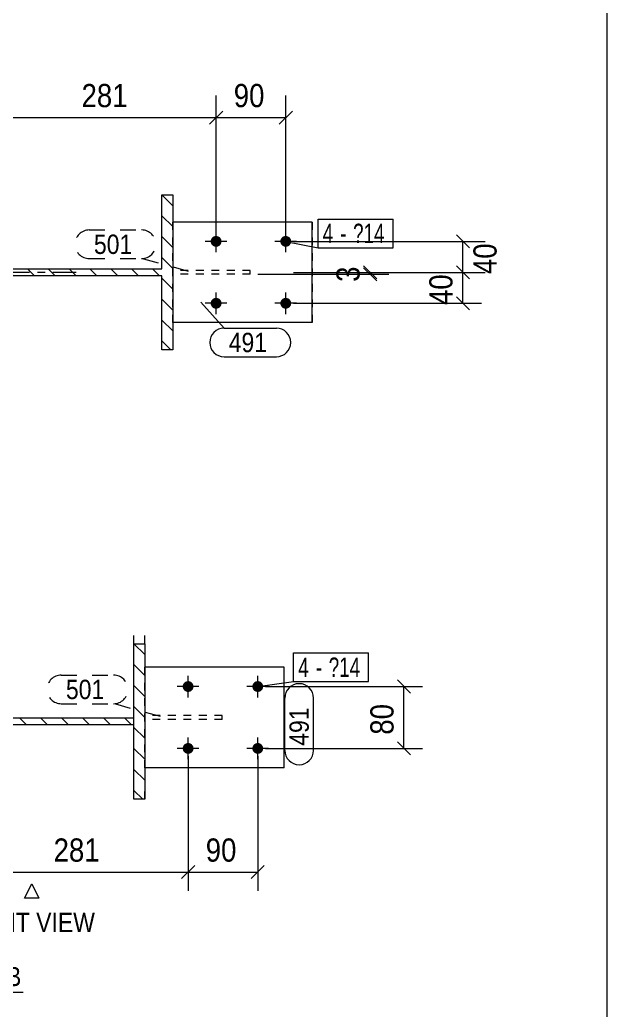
# Model space of a CAD drawing. Header units: millimetres. Extents: x 2 to 579, y 1 to 825.
# Drawn here: x 503.1 to 579, y 347.1 to 475.1 of the extents above; entities that cross this region are included whole.
import ezdxf

# ---------------------------------------------------------------- set-up
doc = ezdxf.new("R2010")
doc.units = ezdxf.units.MM
for name, pattern in [('XKITLINE00', [0]), ('XKITLINE01', [4, 1, -1, 1, -1]), ('XKITLINE02', [4, 2, -2]), ('XKITLINE03', [6, 3, -1, 1, -1])]:
    doc.linetypes.add(name, pattern=pattern)
for name, color, linetype, lineweight in [('Bolt', 3, 'Continuous', 0), ('BoltMark', 7, 'Continuous', 0), ('Dimensions', 7, 'Continuous', 0), ('DrawingSheet', 5, 'Continuous', 0), ('OtherObjectType', 7, 'Continuous', 0), ('Part', 2, 'Continuous', 0), ('PartMark', 7, 'Continuous', 0)]:
    doc.layers.add(name, color=color, linetype=linetype, lineweight=lineweight)
doc.styles.add('ARIAL', font='ARIAL.TTF')
doc.styles.add('ARIAL_NARROW', font='ARIALN.TTF')

# ---------------------------------------------------------------- blocks, each defined once
blk = doc.blocks.new('*A1')
at = {"layer": 'Part', "color": 7, "linetype": 'XKITLINE00', "lineweight": 0}
for p, q in [((479.26, 451.56), (478.36, 452.46)), ((522.86, 451.06), (521.46, 452.46)), ((479.26, 448.87), (477.86, 450.27)), ((522.86, 448.37), (521.46, 449.77)), ((479.26, 446.17), (477.86, 447.57)), ((522.86, 445.68), (521.46, 447.08)), ((479.26, 443.48), (477.86, 444.88)), ((522.86, 442.98), (521.46, 444.38)), ((480.72, 442.01), (479.82, 442.91)), ((483.42, 442.01), (482.52, 442.91)), ((486.11, 442.01), (485.21, 442.91)), ((488.81, 442.01), (487.91, 442.91)), ((491.5, 442.01), (490.6, 442.91)), ((494.19, 442.01), (493.29, 442.91)), ((496.89, 442.01), (495.99, 442.91)), ((499.58, 442.01), (498.68, 442.91)), ((502.28, 442.01), (501.38, 442.91)), ((504.97, 442.01), (504.07, 442.91)), ((507.66, 442.01), (506.76, 442.91)), ((510.36, 442.01), (509.46, 442.91)), ((513.05, 442.01), (512.15, 442.91)), ((515.75, 442.01), (514.85, 442.91)), ((518.44, 442.01), (517.54, 442.91)), ((521.13, 442.01), (520.23, 442.91)), ((479.26, 440.78), (477.86, 442.18)), ((522.86, 440.29), (521.46, 441.69)), ((479.26, 438.09), (477.86, 439.49)), ((522.86, 437.59), (521.46, 438.99)), ((479.26, 435.4), (477.86, 436.8)), ((522.86, 434.9), (521.46, 436.3)), ((479.26, 432.7), (477.86, 434.1)), ((522.6, 432.46), (521.46, 433.61))]:
    blk.add_line(p, q, dxfattribs=at)
blk = doc.blocks.new('*A5')
at = {"layer": 'Part', "color": 7, "linetype": 'XKITLINE00', "lineweight": 0}
for p, q in [((475.64, 393.33), (474.5, 394.47)), ((519.24, 393.07), (517.84, 394.47)), ((517.84, 394.47), (517.84, 394.47)), ((475.64, 390.62), (474.24, 392.02)), ((519.24, 390.37), (517.84, 391.77)), ((475.64, 387.91), (474.24, 389.31)), ((519.24, 387.66), (517.84, 389.06)), ((475.64, 385.2), (474.24, 386.6)), ((519.24, 384.95), (517.84, 386.35)), ((476.88, 383.97), (475.98, 384.87)), ((479.59, 383.97), (478.69, 384.87)), ((482.3, 383.97), (481.39, 384.87)), ((485.01, 383.97), (484.1, 384.87)), ((487.72, 383.97), (486.81, 384.87)), ((490.43, 383.97), (489.52, 384.87)), ((493.14, 383.97), (492.23, 384.87)), ((495.84, 383.97), (494.94, 384.87)), ((498.55, 383.97), (497.65, 384.87)), ((501.26, 383.97), (500.36, 384.87)), ((503.97, 383.97), (503.07, 384.87)), ((506.68, 383.97), (505.78, 384.87)), ((509.39, 383.97), (508.48, 384.87)), ((512.1, 383.97), (511.19, 384.87)), ((514.81, 383.97), (513.9, 384.87)), ((517.52, 383.97), (516.61, 384.87)), ((475.64, 382.49), (474.24, 383.89)), ((519.24, 382.24), (517.84, 383.64)), ((475.64, 379.79), (474.24, 381.19)), ((519.24, 379.53), (517.84, 380.93)), ((475.64, 377.08), (474.24, 378.48)), ((519.24, 376.82), (517.84, 378.22)), ((475.64, 374.37), (474.24, 375.77)), ((518.99, 374.36), (517.84, 375.51))]:
    blk.add_line(p, q, dxfattribs=at)
blk = doc.blocks.new('*A85')
at = {"layer": 'Bolt'}
for points in [[(528.43, 445.77), (528.39, 445.77), (528.36, 445.77), (528.32, 445.78), (528.29, 445.79), (528.26, 445.79), (528.22, 445.81), (528.19, 445.82), (528.16, 445.83), (528.13, 445.85), (528.1, 445.86), (528.07, 445.88), (528.04, 445.9), (528.02, 445.92), (527.99, 445.95), (527.97, 445.97), (527.94, 445.99), (527.92, 446.02), (527.9, 446.05), (527.88, 446.08), (527.86, 446.1), (527.84, 446.13), (527.83, 446.17), (527.81, 446.2), (527.8, 446.23), (527.79, 446.26), (527.78, 446.29), (527.77, 446.33), (527.77, 446.36), (527.76, 446.4), (527.76, 446.43), (527.76, 446.46), (527.76, 446.5), (527.76, 446.53), (527.77, 446.57), (527.77, 446.6), (527.78, 446.63), (527.79, 446.67), (527.8, 446.7), (527.81, 446.73), (527.83, 446.76), (527.84, 446.79), (527.86, 446.82), (527.88, 446.85), (527.9, 446.88), (527.92, 446.91), (527.94, 446.93), (527.97, 446.96), (527.99, 446.98), (528.02, 447.01), (528.04, 447.03), (528.07, 447.05), (528.1, 447.07), (528.13, 447.08), (528.16, 447.1), (528.19, 447.11), (528.22, 447.12), (528.26, 447.13), (528.29, 447.14), (528.32, 447.15), (528.36, 447.16), (528.39, 447.16), (528.43, 447.16), (528.46, 447.16), (528.49, 447.16), (528.53, 447.16), (528.56, 447.16), (528.6, 447.15), (528.63, 447.14), (528.66, 447.13), (528.7, 447.12), (528.73, 447.11), (528.76, 447.1), (528.79, 447.08), (528.82, 447.07), (528.85, 447.05), (528.88, 447.03), (528.9, 447.01), (528.93, 446.98), (528.96, 446.96), (528.98, 446.93), (529, 446.91), (529.02, 446.88), (529.04, 446.85), (529.06, 446.82), (529.08, 446.79), (529.09, 446.76), (529.11, 446.73), (529.12, 446.7), (529.13, 446.67), (529.14, 446.63), (529.15, 446.6), (529.15, 446.57), (529.16, 446.53), (529.16, 446.5), (529.16, 446.46), (529.16, 446.43), (529.16, 446.4), (529.15, 446.36), (529.15, 446.33), (529.14, 446.29), (529.13, 446.26), (529.12, 446.23), (529.11, 446.2), (529.09, 446.17), (529.08, 446.13), (529.06, 446.1), (529.04, 446.08), (529.02, 446.05), (529, 446.02), (528.98, 445.99), (528.96, 445.97), (528.93, 445.95), (528.9, 445.92), (528.88, 445.9), (528.85, 445.88), (528.82, 445.86), (528.79, 445.85), (528.76, 445.83), (528.73, 445.82), (528.7, 445.81), (528.66, 445.79), (528.63, 445.79), (528.6, 445.78), (528.56, 445.77), (528.53, 445.77), (528.49, 445.77), (528.46, 445.76)], [(537.43, 445.77), (537.39, 445.77), (537.36, 445.77), (537.32, 445.78), (537.29, 445.79), (537.26, 445.79), (537.22, 445.81), (537.19, 445.82), (537.16, 445.83), (537.13, 445.85), (537.1, 445.86), (537.07, 445.88), (537.04, 445.9), (537.02, 445.92), (536.99, 445.95), (536.97, 445.97), (536.94, 445.99), (536.92, 446.02), (536.9, 446.05), (536.88, 446.08), (536.86, 446.1), (536.84, 446.13), (536.83, 446.17), (536.81, 446.2), (536.8, 446.23), (536.79, 446.26), (536.78, 446.29), (536.77, 446.33), (536.77, 446.36), (536.76, 446.4), (536.76, 446.43), (536.76, 446.46), (536.76, 446.5), (536.76, 446.53), (536.77, 446.57), (536.77, 446.6), (536.78, 446.63), (536.79, 446.67), (536.8, 446.7), (536.81, 446.73), (536.83, 446.76), (536.84, 446.79), (536.86, 446.82), (536.88, 446.85), (536.9, 446.88), (536.92, 446.91), (536.94, 446.93), (536.97, 446.96), (536.99, 446.98), (537.02, 447.01), (537.04, 447.03), (537.07, 447.05), (537.1, 447.07), (537.13, 447.08), (537.16, 447.1), (537.19, 447.11), (537.22, 447.12), (537.26, 447.13), (537.29, 447.14), (537.32, 447.15), (537.36, 447.16), (537.39, 447.16), (537.43, 447.16), (537.46, 447.16), (537.49, 447.16), (537.53, 447.16), (537.56, 447.16), (537.6, 447.15), (537.63, 447.14), (537.66, 447.13), (537.7, 447.12), (537.73, 447.11), (537.76, 447.1), (537.79, 447.08), (537.82, 447.07), (537.85, 447.05), (537.88, 447.03), (537.9, 447.01), (537.93, 446.98), (537.96, 446.96), (537.98, 446.93), (538, 446.91), (538.02, 446.88), (538.04, 446.85), (538.06, 446.82), (538.08, 446.79), (538.09, 446.76), (538.11, 446.73), (538.12, 446.7), (538.13, 446.67), (538.14, 446.63), (538.15, 446.6), (538.15, 446.57), (538.16, 446.53), (538.16, 446.5), (538.16, 446.46), (538.16, 446.43), (538.16, 446.4), (538.15, 446.36), (538.15, 446.33), (538.14, 446.29), (538.13, 446.26), (538.12, 446.23), (538.11, 446.2), (538.09, 446.17), (538.08, 446.13), (538.06, 446.1), (538.04, 446.08), (538.02, 446.05), (538, 446.02), (537.98, 445.99), (537.96, 445.97), (537.93, 445.95), (537.9, 445.92), (537.88, 445.9), (537.85, 445.88), (537.82, 445.86), (537.79, 445.85), (537.76, 445.83), (537.73, 445.82), (537.7, 445.81), (537.66, 445.79), (537.63, 445.79), (537.6, 445.78), (537.56, 445.77), (537.53, 445.77), (537.49, 445.77), (537.46, 445.76)], [(528.43, 437.77), (528.39, 437.77), (528.36, 437.77), (528.32, 437.78), (528.29, 437.79), (528.26, 437.79), (528.22, 437.81), (528.19, 437.82), (528.16, 437.83), (528.13, 437.85), (528.1, 437.86), (528.07, 437.88), (528.04, 437.9), (528.02, 437.92), (527.99, 437.95), (527.97, 437.97), (527.94, 437.99), (527.92, 438.02), (527.9, 438.05), (527.88, 438.08), (527.86, 438.1), (527.84, 438.13), (527.83, 438.17), (527.81, 438.2), (527.8, 438.23), (527.79, 438.26), (527.78, 438.29), (527.77, 438.33), (527.77, 438.36), (527.76, 438.4), (527.76, 438.43), (527.76, 438.46), (527.76, 438.5), (527.76, 438.53), (527.77, 438.57), (527.77, 438.6), (527.78, 438.63), (527.79, 438.67), (527.8, 438.7), (527.81, 438.73), (527.83, 438.76), (527.84, 438.79), (527.86, 438.82), (527.88, 438.85), (527.9, 438.88), (527.92, 438.91), (527.94, 438.93), (527.97, 438.96), (527.99, 438.98), (528.02, 439.01), (528.04, 439.03), (528.07, 439.05), (528.1, 439.07), (528.13, 439.08), (528.16, 439.1), (528.19, 439.11), (528.22, 439.12), (528.26, 439.13), (528.29, 439.14), (528.32, 439.15), (528.36, 439.16), (528.39, 439.16), (528.43, 439.16), (528.46, 439.16), (528.49, 439.16), (528.53, 439.16), (528.56, 439.16), (528.6, 439.15), (528.63, 439.14), (528.66, 439.13), (528.7, 439.12), (528.73, 439.11), (528.76, 439.1), (528.79, 439.08), (528.82, 439.07), (528.85, 439.05), (528.88, 439.03), (528.9, 439.01), (528.93, 438.98), (528.96, 438.96), (528.98, 438.93), (529, 438.91), (529.02, 438.88), (529.04, 438.85), (529.06, 438.82), (529.08, 438.79), (529.09, 438.76), (529.11, 438.73), (529.12, 438.7), (529.13, 438.67), (529.14, 438.63), (529.15, 438.6), (529.15, 438.57), (529.16, 438.53), (529.16, 438.5), (529.16, 438.46), (529.16, 438.43), (529.16, 438.4), (529.15, 438.36), (529.15, 438.33), (529.14, 438.29), (529.13, 438.26), (529.12, 438.23), (529.11, 438.2), (529.09, 438.17), (529.08, 438.13), (529.06, 438.1), (529.04, 438.08), (529.02, 438.05), (529, 438.02), (528.98, 437.99), (528.96, 437.97), (528.93, 437.95), (528.9, 437.92), (528.88, 437.9), (528.85, 437.88), (528.82, 437.86), (528.79, 437.85), (528.76, 437.83), (528.73, 437.82), (528.7, 437.81), (528.66, 437.79), (528.63, 437.79), (528.6, 437.78), (528.56, 437.77), (528.53, 437.77), (528.49, 437.77), (528.46, 437.76)], [(537.43, 437.77), (537.39, 437.77), (537.36, 437.77), (537.32, 437.78), (537.29, 437.79), (537.26, 437.79), (537.22, 437.81), (537.19, 437.82), (537.16, 437.83), (537.13, 437.85), (537.1, 437.86), (537.07, 437.88), (537.04, 437.9), (537.02, 437.92), (536.99, 437.95), (536.97, 437.97), (536.94, 437.99), (536.92, 438.02), (536.9, 438.05), (536.88, 438.08), (536.86, 438.1), (536.84, 438.13), (536.83, 438.17), (536.81, 438.2), (536.8, 438.23), (536.79, 438.26), (536.78, 438.29), (536.77, 438.33), (536.77, 438.36), (536.76, 438.4), (536.76, 438.43), (536.76, 438.46), (536.76, 438.5), (536.76, 438.53), (536.77, 438.57), (536.77, 438.6), (536.78, 438.63), (536.79, 438.67), (536.8, 438.7), (536.81, 438.73), (536.83, 438.76), (536.84, 438.79), (536.86, 438.82), (536.88, 438.85), (536.9, 438.88), (536.92, 438.91), (536.94, 438.93), (536.97, 438.96), (536.99, 438.98), (537.02, 439.01), (537.04, 439.03), (537.07, 439.05), (537.1, 439.07), (537.13, 439.08), (537.16, 439.1), (537.19, 439.11), (537.22, 439.12), (537.26, 439.13), (537.29, 439.14), (537.32, 439.15), (537.36, 439.16), (537.39, 439.16), (537.43, 439.16), (537.46, 439.16), (537.49, 439.16), (537.53, 439.16), (537.56, 439.16), (537.6, 439.15), (537.63, 439.14), (537.66, 439.13), (537.7, 439.12), (537.73, 439.11), (537.76, 439.1), (537.79, 439.08), (537.82, 439.07), (537.85, 439.05), (537.88, 439.03), (537.9, 439.01), (537.93, 438.98), (537.96, 438.96), (537.98, 438.93), (538, 438.91), (538.02, 438.88), (538.04, 438.85), (538.06, 438.82), (538.08, 438.79), (538.09, 438.76), (538.11, 438.73), (538.12, 438.7), (538.13, 438.67), (538.14, 438.63), (538.15, 438.6), (538.15, 438.57), (538.16, 438.53), (538.16, 438.5), (538.16, 438.46), (538.16, 438.43), (538.16, 438.4), (538.15, 438.36), (538.15, 438.33), (538.14, 438.29), (538.13, 438.26), (538.12, 438.23), (538.11, 438.2), (538.09, 438.17), (538.08, 438.13), (538.06, 438.1), (538.04, 438.08), (538.02, 438.05), (538, 438.02), (537.98, 437.99), (537.96, 437.97), (537.93, 437.95), (537.9, 437.92), (537.88, 437.9), (537.85, 437.88), (537.82, 437.86), (537.79, 437.85), (537.76, 437.83), (537.73, 437.82), (537.7, 437.81), (537.66, 437.79), (537.63, 437.79), (537.6, 437.78), (537.56, 437.77), (537.53, 437.77), (537.49, 437.77), (537.46, 437.76)]]:
    blk.add_hatch(color=3, dxfattribs=at).paths.add_polyline_path(points, flags=17)
at = {"layer": 'Bolt', "color": 3, "linetype": 'XKITLINE00', "lineweight": 0}
for p, q in [((528.46, 445.06), (528.46, 447.86)), ((537.46, 445.06), (537.46, 447.86)), ((529.86, 446.46), (527.06, 446.46)), ((538.86, 446.46), (536.06, 446.46)), ((528.46, 437.06), (528.46, 439.86)), ((537.46, 437.06), (537.46, 439.86)), ((529.86, 438.46), (527.06, 438.46)), ((538.86, 438.46), (536.06, 438.46))]:
    blk.add_line(p, q, dxfattribs=at)
blk = doc.blocks.new('*A86')
at = {"layer": 'Part', "color": 2, "linetype": 'XKITLINE00', "lineweight": 0}
for p, q in [((477.86, 432.46), (477.86, 452.46)), ((477.86, 452.46), (479.26, 452.46)), ((479.26, 452.46), (479.26, 442.91)), ((521.46, 452.46), (522.86, 452.46)), ((521.46, 442.91), (521.46, 452.46)), ((522.86, 452.46), (522.86, 432.46)), ((479.26, 442.91), (521.46, 442.91)), ((521.46, 442.01), (479.26, 442.01)), ((479.26, 442.01), (479.26, 432.46)), ((521.46, 432.46), (521.46, 442.01)), ((479.26, 432.46), (477.86, 432.46)), ((522.86, 432.46), (521.46, 432.46))]:
    blk.add_line(p, q, dxfattribs=at)
at = {"layer": 'Part', "color": 7, "linetype": 'XKITLINE03', "lineweight": 0}
for p, q in [((500.36, 432.46), (500.36, 452.46)), ((510.36, 442.46), (490.36, 442.46))]:
    blk.add_line(p, q, dxfattribs=at)
blk = doc.blocks.new('*A90')
at = {"layer": 'Part', "color": 2, "linetype": 'XKITLINE00', "lineweight": 0}
for p, q in [((540.86, 448.96), (522.86, 448.96)), ((540.86, 435.96), (540.86, 448.96)), ((540.86, 435.96), (522.86, 435.96))]:
    blk.add_line(p, q, dxfattribs=at)
at = {"layer": 'Part', "color": 7, "linetype": 'XKITLINE01', "lineweight": 0}
for p, q in [((522.86, 435.96), (522.86, 448.96)), ((522.86, 448.96), (522.86, 435.96)), ((540.86, 448.96), (540.86, 435.96))]:
    blk.add_line(p, q, dxfattribs=at)
blk = doc.blocks.new('*A91')
at = {"layer": 'Part', "color": 7, "linetype": 'XKITLINE01', "lineweight": 0}
for p, q in [((532.86, 442.71), (522.86, 442.71)), ((522.86, 442.21), (522.86, 442.71)), ((532.86, 442.21), (522.86, 442.21)), ((532.86, 442.21), (532.86, 442.71))]:
    blk.add_line(p, q, dxfattribs=at)
blk = doc.blocks.new('*A97')
at = {"layer": 'Bolt'}
for points in [[(524.81, 388.24), (524.78, 388.24), (524.74, 388.24), (524.71, 388.25), (524.67, 388.26), (524.64, 388.26), (524.61, 388.28), (524.58, 388.29), (524.55, 388.3), (524.51, 388.32), (524.48, 388.33), (524.46, 388.35), (524.43, 388.37), (524.4, 388.39), (524.37, 388.42), (524.35, 388.44), (524.33, 388.46), (524.3, 388.49), (524.28, 388.52), (524.26, 388.55), (524.24, 388.57), (524.23, 388.6), (524.21, 388.64), (524.2, 388.67), (524.19, 388.7), (524.17, 388.73), (524.17, 388.76), (524.16, 388.8), (524.15, 388.83), (524.15, 388.87), (524.15, 388.9), (524.14, 388.93), (524.15, 388.97), (524.15, 389), (524.15, 389.04), (524.16, 389.07), (524.17, 389.1), (524.17, 389.14), (524.19, 389.17), (524.2, 389.2), (524.21, 389.23), (524.23, 389.26), (524.24, 389.29), (524.26, 389.32), (524.28, 389.35), (524.3, 389.38), (524.33, 389.4), (524.35, 389.43), (524.37, 389.45), (524.4, 389.48), (524.43, 389.5), (524.46, 389.52), (524.48, 389.54), (524.51, 389.55), (524.55, 389.57), (524.58, 389.58), (524.61, 389.59), (524.64, 389.6), (524.67, 389.61), (524.71, 389.62), (524.74, 389.63), (524.78, 389.63), (524.81, 389.63), (524.84, 389.63), (524.88, 389.63), (524.91, 389.63), (524.95, 389.63), (524.98, 389.62), (525.01, 389.61), (525.05, 389.6), (525.08, 389.59), (525.11, 389.58), (525.14, 389.57), (525.17, 389.55), (525.2, 389.54), (525.23, 389.52), (525.26, 389.5), (525.29, 389.48), (525.31, 389.45), (525.34, 389.43), (525.36, 389.4), (525.39, 389.38), (525.41, 389.35), (525.43, 389.32), (525.44, 389.29), (525.46, 389.26), (525.48, 389.23), (525.49, 389.2), (525.5, 389.17), (525.51, 389.14), (525.52, 389.1), (525.53, 389.07), (525.54, 389.04), (525.54, 389), (525.54, 388.97), (525.54, 388.93), (525.54, 388.9), (525.54, 388.87), (525.54, 388.83), (525.53, 388.8), (525.52, 388.76), (525.51, 388.73), (525.5, 388.7), (525.49, 388.67), (525.48, 388.64), (525.46, 388.6), (525.44, 388.57), (525.43, 388.55), (525.41, 388.52), (525.39, 388.49), (525.36, 388.46), (525.34, 388.44), (525.31, 388.42), (525.29, 388.39), (525.26, 388.37), (525.23, 388.35), (525.2, 388.33), (525.17, 388.32), (525.14, 388.3), (525.11, 388.29), (525.08, 388.28), (525.05, 388.26), (525.01, 388.26), (524.98, 388.25), (524.95, 388.24), (524.91, 388.24), (524.88, 388.24), (524.84, 388.23)], [(533.81, 388.24), (533.78, 388.24), (533.74, 388.24), (533.71, 388.25), (533.67, 388.26), (533.64, 388.26), (533.61, 388.28), (533.58, 388.29), (533.55, 388.3), (533.51, 388.32), (533.48, 388.33), (533.46, 388.35), (533.43, 388.37), (533.4, 388.39), (533.37, 388.42), (533.35, 388.44), (533.33, 388.46), (533.3, 388.49), (533.28, 388.52), (533.26, 388.55), (533.24, 388.57), (533.23, 388.6), (533.21, 388.64), (533.2, 388.67), (533.19, 388.7), (533.17, 388.73), (533.17, 388.76), (533.16, 388.8), (533.15, 388.83), (533.15, 388.87), (533.15, 388.9), (533.14, 388.93), (533.15, 388.97), (533.15, 389), (533.15, 389.04), (533.16, 389.07), (533.17, 389.1), (533.17, 389.14), (533.19, 389.17), (533.2, 389.2), (533.21, 389.23), (533.23, 389.26), (533.24, 389.29), (533.26, 389.32), (533.28, 389.35), (533.3, 389.38), (533.33, 389.4), (533.35, 389.43), (533.37, 389.45), (533.4, 389.48), (533.43, 389.5), (533.46, 389.52), (533.48, 389.54), (533.51, 389.55), (533.55, 389.57), (533.58, 389.58), (533.61, 389.59), (533.64, 389.6), (533.67, 389.61), (533.71, 389.62), (533.74, 389.63), (533.78, 389.63), (533.81, 389.63), (533.84, 389.63), (533.88, 389.63), (533.91, 389.63), (533.95, 389.63), (533.98, 389.62), (534.01, 389.61), (534.05, 389.6), (534.08, 389.59), (534.11, 389.58), (534.14, 389.57), (534.17, 389.55), (534.2, 389.54), (534.23, 389.52), (534.26, 389.5), (534.29, 389.48), (534.31, 389.45), (534.34, 389.43), (534.36, 389.4), (534.39, 389.38), (534.41, 389.35), (534.43, 389.32), (534.44, 389.29), (534.46, 389.26), (534.48, 389.23), (534.49, 389.2), (534.5, 389.17), (534.51, 389.14), (534.52, 389.1), (534.53, 389.07), (534.54, 389.04), (534.54, 389), (534.54, 388.97), (534.54, 388.93), (534.54, 388.9), (534.54, 388.87), (534.54, 388.83), (534.53, 388.8), (534.52, 388.76), (534.51, 388.73), (534.5, 388.7), (534.49, 388.67), (534.48, 388.64), (534.46, 388.6), (534.44, 388.57), (534.43, 388.55), (534.41, 388.52), (534.39, 388.49), (534.36, 388.46), (534.34, 388.44), (534.31, 388.42), (534.29, 388.39), (534.26, 388.37), (534.23, 388.35), (534.2, 388.33), (534.17, 388.32), (534.14, 388.3), (534.11, 388.29), (534.08, 388.28), (534.05, 388.26), (534.01, 388.26), (533.98, 388.25), (533.95, 388.24), (533.91, 388.24), (533.88, 388.24), (533.84, 388.23)], [(524.81, 380.24), (524.78, 380.24), (524.74, 380.24), (524.71, 380.25), (524.67, 380.26), (524.64, 380.26), (524.61, 380.28), (524.58, 380.29), (524.55, 380.3), (524.51, 380.32), (524.48, 380.33), (524.46, 380.35), (524.43, 380.37), (524.4, 380.39), (524.37, 380.42), (524.35, 380.44), (524.33, 380.46), (524.3, 380.49), (524.28, 380.52), (524.26, 380.55), (524.24, 380.57), (524.23, 380.6), (524.21, 380.64), (524.2, 380.67), (524.19, 380.7), (524.17, 380.73), (524.17, 380.76), (524.16, 380.8), (524.15, 380.83), (524.15, 380.87), (524.15, 380.9), (524.14, 380.93), (524.15, 380.97), (524.15, 381), (524.15, 381.04), (524.16, 381.07), (524.17, 381.1), (524.17, 381.14), (524.19, 381.17), (524.2, 381.2), (524.21, 381.23), (524.23, 381.26), (524.24, 381.29), (524.26, 381.32), (524.28, 381.35), (524.3, 381.38), (524.33, 381.4), (524.35, 381.43), (524.37, 381.45), (524.4, 381.48), (524.43, 381.5), (524.46, 381.52), (524.48, 381.54), (524.51, 381.55), (524.55, 381.57), (524.58, 381.58), (524.61, 381.59), (524.64, 381.6), (524.67, 381.61), (524.71, 381.62), (524.74, 381.63), (524.78, 381.63), (524.81, 381.63), (524.84, 381.63), (524.88, 381.63), (524.91, 381.63), (524.95, 381.63), (524.98, 381.62), (525.01, 381.61), (525.05, 381.6), (525.08, 381.59), (525.11, 381.58), (525.14, 381.57), (525.17, 381.55), (525.2, 381.54), (525.23, 381.52), (525.26, 381.5), (525.29, 381.48), (525.31, 381.45), (525.34, 381.43), (525.36, 381.4), (525.39, 381.38), (525.41, 381.35), (525.43, 381.32), (525.44, 381.29), (525.46, 381.26), (525.48, 381.23), (525.49, 381.2), (525.5, 381.17), (525.51, 381.14), (525.52, 381.1), (525.53, 381.07), (525.54, 381.04), (525.54, 381), (525.54, 380.97), (525.54, 380.93), (525.54, 380.9), (525.54, 380.87), (525.54, 380.83), (525.53, 380.8), (525.52, 380.76), (525.51, 380.73), (525.5, 380.7), (525.49, 380.67), (525.48, 380.64), (525.46, 380.6), (525.44, 380.57), (525.43, 380.55), (525.41, 380.52), (525.39, 380.49), (525.36, 380.46), (525.34, 380.44), (525.31, 380.42), (525.29, 380.39), (525.26, 380.37), (525.23, 380.35), (525.2, 380.33), (525.17, 380.32), (525.14, 380.3), (525.11, 380.29), (525.08, 380.28), (525.05, 380.26), (525.01, 380.26), (524.98, 380.25), (524.95, 380.24), (524.91, 380.24), (524.88, 380.24), (524.84, 380.23)], [(533.81, 380.24), (533.78, 380.24), (533.74, 380.24), (533.71, 380.25), (533.67, 380.26), (533.64, 380.26), (533.61, 380.28), (533.58, 380.29), (533.55, 380.3), (533.51, 380.32), (533.48, 380.33), (533.46, 380.35), (533.43, 380.37), (533.4, 380.39), (533.37, 380.42), (533.35, 380.44), (533.33, 380.46), (533.3, 380.49), (533.28, 380.52), (533.26, 380.55), (533.24, 380.57), (533.23, 380.6), (533.21, 380.64), (533.2, 380.67), (533.19, 380.7), (533.17, 380.73), (533.17, 380.76), (533.16, 380.8), (533.15, 380.83), (533.15, 380.87), (533.15, 380.9), (533.14, 380.93), (533.15, 380.97), (533.15, 381), (533.15, 381.04), (533.16, 381.07), (533.17, 381.1), (533.17, 381.14), (533.19, 381.17), (533.2, 381.2), (533.21, 381.23), (533.23, 381.26), (533.24, 381.29), (533.26, 381.32), (533.28, 381.35), (533.3, 381.38), (533.33, 381.4), (533.35, 381.43), (533.37, 381.45), (533.4, 381.48), (533.43, 381.5), (533.46, 381.52), (533.48, 381.54), (533.51, 381.55), (533.55, 381.57), (533.58, 381.58), (533.61, 381.59), (533.64, 381.6), (533.67, 381.61), (533.71, 381.62), (533.74, 381.63), (533.78, 381.63), (533.81, 381.63), (533.84, 381.63), (533.88, 381.63), (533.91, 381.63), (533.95, 381.63), (533.98, 381.62), (534.01, 381.61), (534.05, 381.6), (534.08, 381.59), (534.11, 381.58), (534.14, 381.57), (534.17, 381.55), (534.2, 381.54), (534.23, 381.52), (534.26, 381.5), (534.29, 381.48), (534.31, 381.45), (534.34, 381.43), (534.36, 381.4), (534.39, 381.38), (534.41, 381.35), (534.43, 381.32), (534.44, 381.29), (534.46, 381.26), (534.48, 381.23), (534.49, 381.2), (534.5, 381.17), (534.51, 381.14), (534.52, 381.1), (534.53, 381.07), (534.54, 381.04), (534.54, 381), (534.54, 380.97), (534.54, 380.93), (534.54, 380.9), (534.54, 380.87), (534.54, 380.83), (534.53, 380.8), (534.52, 380.76), (534.51, 380.73), (534.5, 380.7), (534.49, 380.67), (534.48, 380.64), (534.46, 380.6), (534.44, 380.57), (534.43, 380.55), (534.41, 380.52), (534.39, 380.49), (534.36, 380.46), (534.34, 380.44), (534.31, 380.42), (534.29, 380.39), (534.26, 380.37), (534.23, 380.35), (534.2, 380.33), (534.17, 380.32), (534.14, 380.3), (534.11, 380.29), (534.08, 380.28), (534.05, 380.26), (534.01, 380.26), (533.98, 380.25), (533.95, 380.24), (533.91, 380.24), (533.88, 380.24), (533.84, 380.23)]]:
    blk.add_hatch(color=3, dxfattribs=at).paths.add_polyline_path(points, flags=17)
at = {"layer": 'Bolt', "color": 3, "linetype": 'XKITLINE00', "lineweight": 0}
for p, q in [((524.84, 387.53), (524.84, 390.33)), ((533.84, 387.53), (533.84, 390.33)), ((526.24, 388.93), (523.44, 388.93)), ((535.24, 388.93), (532.44, 388.93)), ((524.84, 379.53), (524.84, 382.33)), ((533.84, 379.53), (533.84, 382.33)), ((526.24, 380.93), (523.44, 380.93)), ((535.24, 380.93), (532.44, 380.93))]:
    blk.add_line(p, q, dxfattribs=at)
blk = doc.blocks.new('*A98')
at = {"layer": 'Part', "color": 2, "linetype": 'XKITLINE00', "lineweight": 0}
for p, q in [((474.24, 394.47), (474.24, 395.54)), ((475.64, 394.47), (475.64, 395.54)), ((517.84, 394.47), (517.84, 395.54)), ((519.24, 394.47), (519.24, 395.54)), ((474.24, 374.36), (474.24, 394.47)), ((474.24, 394.47), (475.64, 394.47)), ((475.64, 394.47), (475.64, 384.87)), ((517.84, 394.47), (519.24, 394.47)), ((517.84, 384.87), (517.84, 394.47)), ((519.24, 394.47), (519.24, 374.36)), ((475.64, 384.87), (517.84, 384.87)), ((517.84, 383.97), (475.64, 383.97)), ((475.64, 383.97), (475.64, 374.36)), ((517.84, 374.36), (517.84, 383.97)), ((475.64, 374.36), (474.24, 374.36)), ((519.24, 374.36), (517.84, 374.36))]:
    blk.add_line(p, q, dxfattribs=at)
at = {"layer": 'Part', "color": 7, "linetype": 'XKITLINE01', "lineweight": 0}
for p, q in [((475.64, 384.87), (475.64, 385.94)), ((517.84, 384.87), (517.84, 385.94)), ((475.64, 383.97), (475.64, 385.04)), ((517.84, 383.97), (517.84, 385.04)), ((474.24, 374.36), (474.24, 375.43)), ((475.64, 374.36), (475.64, 375.43)), ((517.84, 374.36), (517.84, 375.43)), ((519.24, 374.36), (519.24, 375.43))]:
    blk.add_line(p, q, dxfattribs=at)
at = {"layer": 'Part', "color": 7, "linetype": 'XKITLINE03', "lineweight": 0}
blk.add_line((496.74, 385.49), (496.74, 384.42), dxfattribs=at)
blk = doc.blocks.new('*A100')
at = {"layer": 'Part', "color": 2, "linetype": 'XKITLINE00', "lineweight": 0}
for p, q in [((537.24, 391.43), (519.24, 391.43)), ((537.24, 378.43), (537.24, 391.43)), ((537.24, 378.43), (519.24, 378.43))]:
    blk.add_line(p, q, dxfattribs=at)
at = {"layer": 'Part', "color": 7, "linetype": 'XKITLINE01', "lineweight": 0}
blk.add_line((519.24, 378.43), (519.24, 391.43), dxfattribs=at)
blk = doc.blocks.new('*A101')
at = {"layer": 'Part', "color": 7, "linetype": 'XKITLINE01', "lineweight": 0}
for p, q in [((529.24, 385.18), (519.24, 385.18)), ((519.24, 384.68), (519.24, 385.18)), ((529.24, 384.68), (519.24, 384.68)), ((529.24, 384.68), (529.24, 385.18))]:
    blk.add_line(p, q, dxfattribs=at)
blk = doc.blocks.new('*A127')
at = {"layer": 'DrawingSheet', "color": 5, "linetype": 'XKITLINE00', "lineweight": 0}
blk.add_line((579, 5), (579, 825), dxfattribs=at)
blk = doc.blocks.new('*A242')
at = {"layer": 'Dimensions', "color": 7, "linetype": 'XKITLINE00', "lineweight": 0}
for p, q in [((500.36, 448.66), (500.36, 465.31)), ((528.46, 447.46), (528.46, 465.31)), ((501.21, 463.31), (499.51, 461.62)), ((500.36, 462.46), (528.46, 462.46)), ((529.31, 463.31), (527.61, 461.62))]:
    blk.add_line(p, q, dxfattribs=at)
at = {"layer": 'Dimensions', "color": 3}
for p in [(500.36, 462.46), (528.46, 462.46)]:
    blk.add_point(p, dxfattribs=at)
at = {"layer": 'Dimensions', "color": 3, "style": 'ARIAL', "width": 0.85}
blk.add_text('281', height=3, dxfattribs=at).set_placement((511.07, 463.81))
blk = doc.blocks.new('*A243')
at = {"layer": 'Dimensions', "color": 7, "linetype": 'XKITLINE00', "lineweight": 0}
for p, q in [((528.46, 447.46), (528.46, 465.31)), ((537.46, 447.46), (537.46, 465.31)), ((529.31, 463.31), (527.61, 461.62)), ((528.46, 462.46), (537.46, 462.46)), ((538.31, 463.31), (536.61, 461.62))]:
    blk.add_line(p, q, dxfattribs=at)
at = {"layer": 'Dimensions', "color": 3}
for p in [(528.46, 462.46), (537.46, 462.46)]:
    blk.add_point(p, dxfattribs=at)
at = {"layer": 'Dimensions', "color": 3, "style": 'ARIAL', "width": 0.85}
blk.add_text('90', height=3, dxfattribs=at).set_placement((530.74, 463.81))
blk = doc.blocks.new('*A246')
at = {"layer": 'Dimensions', "color": 7, "linetype": 'XKITLINE00', "lineweight": 0}
for p, q in [((559.51, 443.31), (561.21, 441.62)), ((538.46, 442.46), (562.76, 442.46)), ((560.36, 438.46), (560.36, 442.46)), ((559.51, 439.31), (561.21, 437.62)), ((538.46, 438.46), (562.76, 438.46))]:
    blk.add_line(p, q, dxfattribs=at)
at = {"layer": 'Dimensions', "color": 3}
for p in [(560.36, 442.46), (560.36, 438.46)]:
    blk.add_point(p, dxfattribs=at)
at = {"layer": 'Dimensions', "color": 3, "style": 'ARIAL', "width": 0.85}
blk.add_text('40', height=3, rotation=90.0002, dxfattribs=at).set_placement((559.01, 438.24))
blk = doc.blocks.new('*A247')
at = {"layer": 'Dimensions', "color": 7, "linetype": 'XKITLINE00', "lineweight": 0}
for p, q in [((559.51, 447.31), (561.21, 445.62)), ((538.46, 446.46), (563.21, 446.46)), ((560.36, 442.46), (560.36, 446.46)), ((559.51, 443.31), (561.21, 441.62)), ((538.46, 442.46), (563.21, 442.46))]:
    blk.add_line(p, q, dxfattribs=at)
at = {"layer": 'Dimensions', "color": 3}
for p in [(560.36, 446.46), (560.36, 442.46)]:
    blk.add_point(p, dxfattribs=at)
at = {"layer": 'Dimensions', "color": 3, "style": 'ARIAL', "width": 0.85}
blk.add_text('40', height=3, rotation=90.0002, dxfattribs=at).set_placement((564.71, 442.24))
blk = doc.blocks.new('*A248')
at = {"layer": 'Dimensions', "color": 7, "linetype": 'XKITLINE00', "lineweight": 0}
for p, q in [((547.51, 443.31), (549.21, 441.62)), ((547.51, 443.06), (549.21, 441.37)), ((533.86, 442.21), (550.76, 442.21)), ((538.46, 442.46), (550.76, 442.46)), ((548.36, 442.21), (548.36, 442.46))]:
    blk.add_line(p, q, dxfattribs=at)
at = {"layer": 'Dimensions', "color": 3}
for p in [(548.36, 442.46), (548.36, 442.21)]:
    blk.add_point(p, dxfattribs=at)
at = {"layer": 'Dimensions', "color": 3, "style": 'ARIAL', "width": 0.85}
blk.add_text('3', height=3, rotation=90.0002, dxfattribs=at).set_placement((547.01, 441.23))
blk = doc.blocks.new('*A249')
at = {"layer": 'BoltMark', "color": 7, "linetype": 'XKITLINE00', "lineweight": 0}
for p, q in [((541.63, 449.35), (551.32, 449.35)), ((541.63, 445.65), (541.63, 449.35)), ((551.32, 445.65), (551.32, 449.35)), ((537.46, 446.46), (541.63, 445.65)), ((541.63, 445.65), (551.32, 445.65))]:
    blk.add_line(p, q, dxfattribs=at)
at = {"layer": 'BoltMark', "color": 3, "style": 'ARIAL_NARROW', "width": 0.85}
for s, p in [('4', (542.23, 446.25)), ('?14', (546.16, 446.25)), ('-', (544.5, 446.25))]:
    blk.add_text(s, height=2.5, dxfattribs=at).set_placement(p)
blk = doc.blocks.new('*A251')
at = {"layer": 'PartMark', "color": 7, "linetype": 'XKITLINE02', "lineweight": 0}
for p, q in [((512.07, 447.94), (518.83, 447.94)), ((512.07, 444.24), (518.83, 444.24)), ((524.89, 442.59), (518.83, 444.24))]:
    blk.add_line(p, q, dxfattribs=at)
for centre, start, end in [((512.07, 446.09), 90, 270), ((518.83, 446.09), 270, 90)]:
    blk.add_arc(centre, 1.85, start, end, dxfattribs=at)
at = {"layer": 'PartMark', "color": 3, "style": 'ARIAL', "width": 0.85}
blk.add_text('501', height=2.5, dxfattribs=at).set_placement((512.67, 444.84))
blk = doc.blocks.new('*A252')
at = {"layer": 'PartMark', "color": 7, "linetype": 'XKITLINE00', "lineweight": 0}
for p, q in [((526.49, 438.59), (529.49, 435.25)), ((529.49, 435.25), (536.25, 435.25)), ((529.49, 431.55), (536.25, 431.55))]:
    blk.add_line(p, q, dxfattribs=at)
for centre, start, end in [((529.49, 433.4), 90, 270), ((536.25, 433.4), 270, 90)]:
    blk.add_arc(centre, 1.85, start, end, dxfattribs=at)
at = {"layer": 'PartMark', "color": 3, "style": 'ARIAL', "width": 0.85}
blk.add_text('491', height=2.5, dxfattribs=at).set_placement((530.09, 432.15))
blk = doc.blocks.new('*A268')
at = {"layer": 'Dimensions', "color": 7, "linetype": 'XKITLINE00', "lineweight": 0}
for p, q in [((551.9, 389.78), (553.59, 388.09)), ((534.84, 388.93), (555.14, 388.93)), ((552.74, 380.93), (552.74, 388.93)), ((551.9, 381.78), (553.59, 380.09)), ((534.84, 380.93), (555.14, 380.93))]:
    blk.add_line(p, q, dxfattribs=at)
at = {"layer": 'Dimensions', "color": 3}
for p in [(552.74, 388.93), (552.74, 380.93)]:
    blk.add_point(p, dxfattribs=at)
at = {"layer": 'Dimensions', "color": 3, "style": 'ARIAL', "width": 0.85}
blk.add_text('80', height=3, rotation=90.0002, dxfattribs=at).set_placement((551.39, 382.71))
blk = doc.blocks.new('*A269')
at = {"layer": 'Dimensions', "color": 7, "linetype": 'XKITLINE00', "lineweight": 0}
for p, q in [((496.74, 379.93), (496.74, 362.55)), ((524.84, 379.93), (524.84, 362.55)), ((497.59, 365.8), (495.9, 364.11)), ((496.74, 364.95), (524.84, 364.95)), ((525.69, 365.8), (524, 364.11))]:
    blk.add_line(p, q, dxfattribs=at)
at = {"layer": 'Dimensions', "color": 3}
for p in [(496.74, 364.95), (524.84, 364.95)]:
    blk.add_point(p, dxfattribs=at)
at = {"layer": 'Dimensions', "color": 3, "style": 'ARIAL', "width": 0.85}
blk.add_text('281', height=3, dxfattribs=at).set_placement((507.46, 366.3))
blk = doc.blocks.new('*A270')
at = {"layer": 'Dimensions', "color": 7, "linetype": 'XKITLINE00', "lineweight": 0}
for p, q in [((524.84, 379.93), (524.84, 362.55)), ((533.84, 379.93), (533.84, 362.55)), ((525.69, 365.8), (524, 364.11)), ((524.84, 364.95), (533.84, 364.95)), ((534.69, 365.8), (533, 364.11))]:
    blk.add_line(p, q, dxfattribs=at)
at = {"layer": 'Dimensions', "color": 3}
for p in [(524.84, 364.95), (533.84, 364.95)]:
    blk.add_point(p, dxfattribs=at)
at = {"layer": 'Dimensions', "color": 3, "style": 'ARIAL', "width": 0.85}
blk.add_text('90', height=3, dxfattribs=at).set_placement((527.12, 366.3))
blk = doc.blocks.new('*A271')
at = {"layer": 'BoltMark', "color": 7, "linetype": 'XKITLINE00', "lineweight": 0}
for p, q in [((538.48, 393.28), (548.17, 393.28)), ((538.48, 389.58), (538.48, 393.28)), ((548.17, 389.58), (548.17, 393.28)), ((533.84, 388.93), (538.48, 389.58)), ((538.48, 389.58), (548.17, 389.58))]:
    blk.add_line(p, q, dxfattribs=at)
at = {"layer": 'BoltMark', "color": 3, "style": 'ARIAL_NARROW', "width": 0.85}
for s, p in [('4', (539.08, 390.18)), ('?14', (543.01, 390.18)), ('-', (541.35, 390.18))]:
    blk.add_text(s, height=2.5, dxfattribs=at).set_placement(p)
blk = doc.blocks.new('*A272')
at = {"layer": 'PartMark', "color": 7, "linetype": 'XKITLINE02', "lineweight": 0}
for p, q in [((508.45, 390.41), (515.21, 390.41)), ((508.45, 386.71), (515.21, 386.71)), ((521.27, 385.06), (515.21, 386.71))]:
    blk.add_line(p, q, dxfattribs=at)
for centre, start, end in [((508.45, 388.56), 90, 270), ((515.21, 388.56), 270, 90)]:
    blk.add_arc(centre, 1.85, start, end, dxfattribs=at)
at = {"layer": 'PartMark', "color": 3, "style": 'ARIAL', "width": 0.85}
blk.add_text('501', height=2.5, dxfattribs=at).set_placement((509.05, 387.31))
blk = doc.blocks.new('*A273')
at = {"layer": 'PartMark', "color": 7, "linetype": 'XKITLINE00', "lineweight": 0}
for p, q in [((537.34, 380.68), (537.34, 387.45)), ((541.04, 380.68), (541.04, 387.45))]:
    blk.add_line(p, q, dxfattribs=at)
for centre, start, end in [((539.19, 387.45), 360, 180), ((539.19, 380.68), 180, 360)]:
    blk.add_arc(centre, 1.85, start, end, dxfattribs=at)
at = {"layer": 'PartMark', "color": 3, "style": 'ARIAL', "width": 0.85}
blk.add_text('491', height=2.5, rotation=90.0002, dxfattribs=at).set_placement((540.44, 381.28))
blk = doc.blocks.new('*A276')
at = {"layer": 'OtherObjectType', "color": 7, "linetype": 'XKITLINE00', "lineweight": 0}
for p, q in [((453.14, 379.31), (453.14, 381.19)), ((453.14, 381.19), (455.01, 380.25)), ((455.01, 380.25), (453.14, 379.31)), ((455.01, 380.25), (455.01, 380.25)), ((503.69, 361.58), (504.63, 363.45)), ((504.63, 363.45), (505.57, 361.58)), ((504.63, 363.45), (504.63, 363.45)), ((505.57, 361.58), (503.69, 361.58)), ((496.47, 349.45), (503.53, 349.45))]:
    blk.add_line(p, q, dxfattribs=at)
at = {"layer": 'OtherObjectType', "color": 7, "style": 'ARIAL', "width": 0.85}
blk.add_text('TOP VIEW', height=2.5, rotation=90, dxfattribs=at).set_placement((451.26, 372.1))
for s, p in [('FRONT VIEW', (494.16, 357.2)), ('B', (496.47, 350.2)), ('B', (501.31, 350.2)), ('-', (499.45, 350.2))]:
    blk.add_text(s, height=2.5, dxfattribs=at).set_placement(p)

msp = doc.modelspace()

# ---------------------------------------------------------------- block references
at = {"lineweight": 0}
for name in ['*A127', '*A242', '*A243', '*A1', '*A86', '*A249', '*A90', '*A251', '*A85', '*A247', '*A248', '*A246', '*A91', '*A252', '*A98', '*A5', '*A271', '*A272', '*A100', '*A97', '*A268', '*A273', '*A101', '*A269', '*A270']:
    msp.add_blockref(name, (0, 0), dxfattribs=at)
at = {"layer": 'OtherObjectType', "lineweight": 0}
msp.add_blockref('*A276', (0, 0), dxfattribs=at)

doc.saveas('drawing.dxf')
